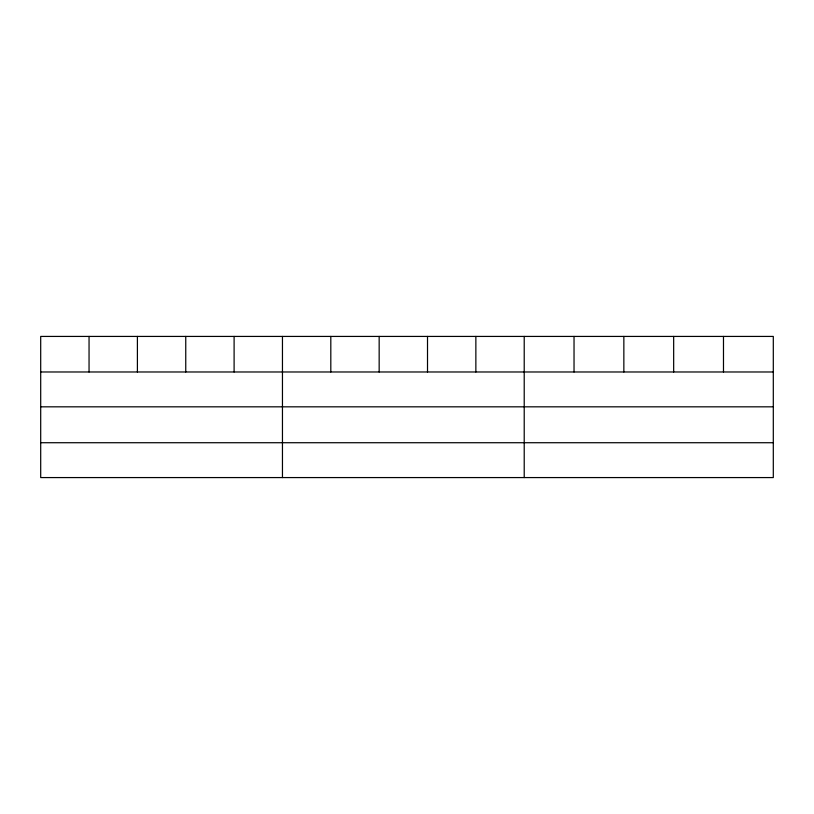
<?xml version="1.0" encoding="UTF-8"?>
<svg xmlns="http://www.w3.org/2000/svg" width="814" height="814" viewBox="0 0 814 814"><rect width="100%" height="100%" fill="white"/><g stroke="black" fill="none" stroke-linecap="round" stroke-linejoin="round"><path stroke-width="1.22" d="M773.3 406.827L773.3 336.426L40.7 336.426L40.7 477.574L773.3 477.574L773.3 406.827L40.7 406.827M40.7 371.978L773.3 371.978M40.7 442.724L773.3 442.724M723.483 336.426L723.483 371.978M673.666 336.426L673.666 371.978M623.85 336.426L623.85 371.978M574.033 336.426L574.033 371.978M524.216 336.426L524.216 477.574M475.864 336.426L475.864 371.978M427.513 336.426L427.513 371.978M379.161 336.426L379.161 371.978M330.81 336.426L330.81 371.978M282.458 336.426L282.458 477.574M234.106 336.426L234.106 371.978M185.755 336.426L185.755 371.978M137.403 336.426L137.403 371.978M89.052 336.426L89.052 371.978"/></g></svg>
